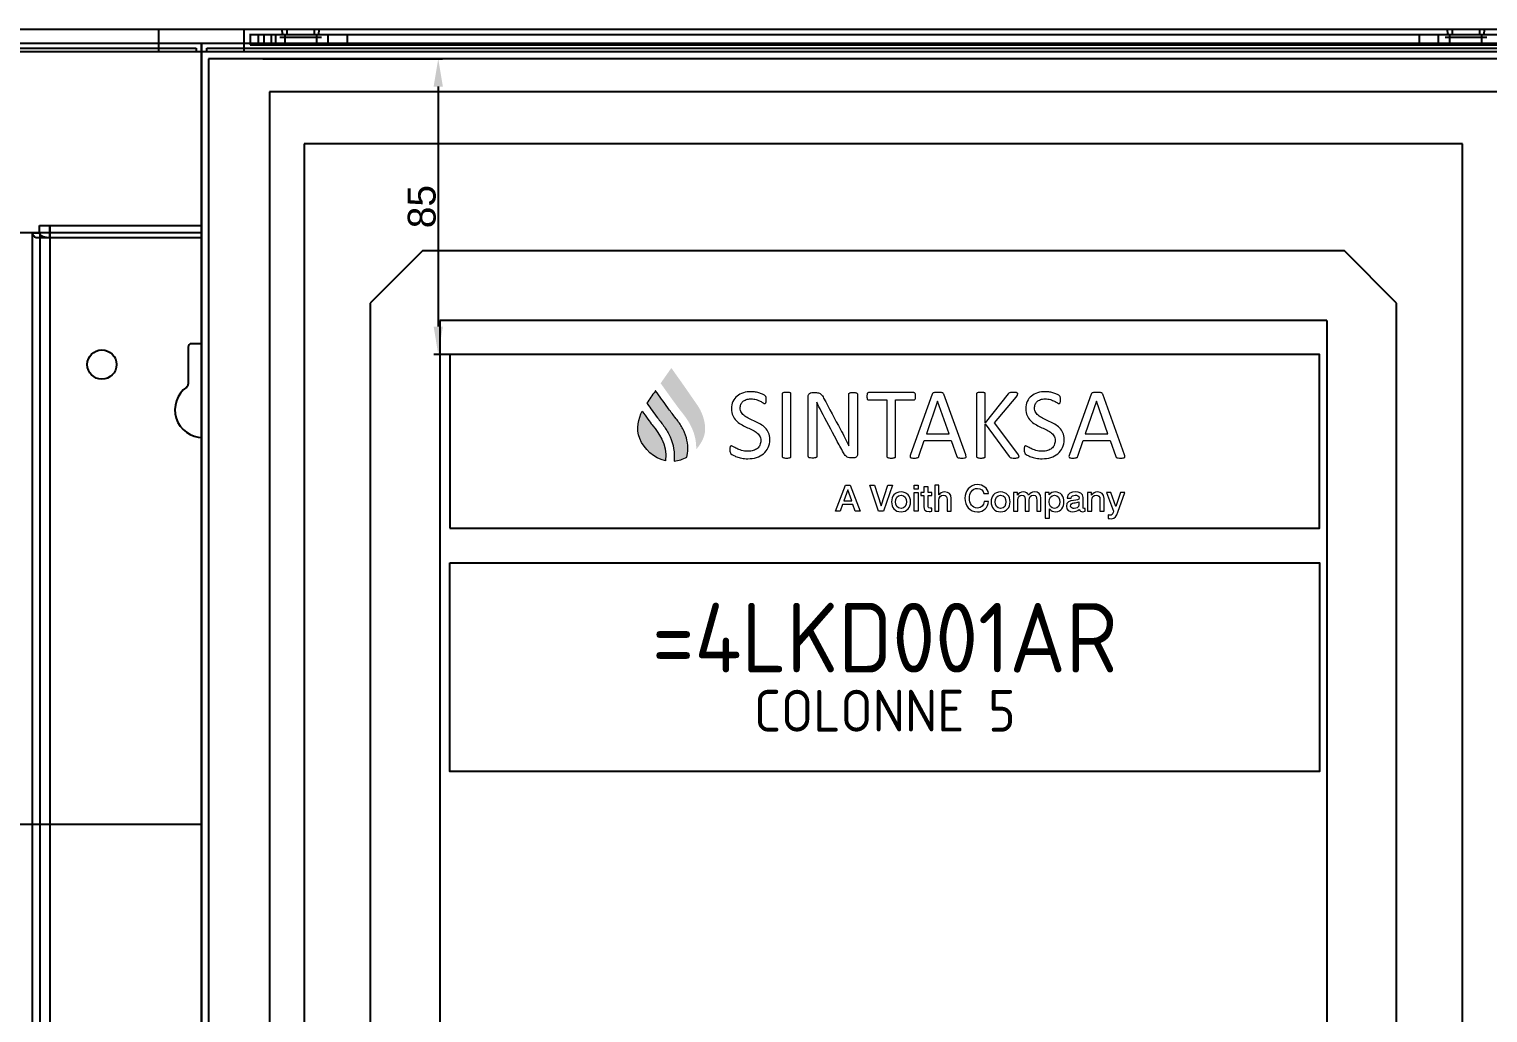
# Model space of a CAD drawing. Header units: millimetres. Extents: x 0 to 69574, y -5 to 41746.
# Drawn here: x 39560.1 to 39979.4, y 20485.2 to 20767.9 of the extents above; entities that cross this region are included whole.
import ezdxf

# ---------------------------------------------------------------- set-up
doc = ezdxf.new("R2010")
doc.units = ezdxf.units.MM
doc.set_wipeout_variables(frame=1)
doc.layers.add('! NO PLOT !', color=7, linetype='Continuous', true_color=0xff75dd, plot=False)
doc.layers.add('000-PI-Oprema', color=30, linetype='Continuous', lineweight=5)
for name, color, linetype in [('000-PI-ORMAR', 2, 'Continuous'), ('002-PI-Kabelska kanalica', 150, 'Continuous'), ('AUT_7', 7, 'Continuous'), ('Layer 1', 7, 'Continuous')]:
    doc.layers.add(name, color=color, linetype=linetype)
doc.styles.add('PI0', font='isocpeur.ttf', dxfattribs={"width": 0.9})
doc.styles.get("Standard").update_dxf_attribs({"font": 'arial.ttf'})
doc.dimstyles.new('ISO-25-lb', dxfattribs={"dimtxt": 8, "dimasz": 8, "dimexe": 1.25, "dimexo": 0.625, "dimtad": 1, "dimtxsty": 'Standard', "dimcen": 5, "dimadec": 0, "dimazin": 0, "dimtfac": 1, "dimtmove": 0, "dimatfit": 3, "dimfxl": 1, "dimarcsym": 0})

# ---------------------------------------------------------------- blocks, each defined once
blk = doc.blocks.new('*D797')
at = {"layer": '! NO PLOT !', "color": 0, "linetype": 'Continuous', "lineweight": -2, "ltscale": 0.25, "transparency": 16777216}
for p, q in [((39627.31, 20759.4), (39678.97, 20759.4)), ((39677.72, 20751.4), (39677.72, 20682.4)), ((39701.06, 20674.4), (39676.47, 20674.4))]:
    blk.add_line(p, q, dxfattribs=at)
at = {"layer": '! NO PLOT !', "color": 0, "ltscale": 0.25, "transparency": 16777216}
for points in [[(39676.39, 20751.4), (39679.05, 20751.4), (39677.72, 20759.4)], [(39676.39, 20682.4), (39679.05, 20682.4), (39677.72, 20674.4)]]:
    blk.add_solid(points, dxfattribs=at)
at = {"layer": 'Defpoints', "color": 0, "ltscale": 0.25, "transparency": 16777216}
for p in [(39626.68, 20759.4), (39677.72, 20674.4), (39701.68, 20674.4)]:
    blk.add_point(p, dxfattribs=at)
at = {"layer": '! NO PLOT !', "color": 0, "lineweight": 25, "ltscale": 0.25, "transparency": 16777216, "insert": (39673.01, 20716.9), "char_height": 8, "attachment_point": 5, "rotation": 90}
blk.add_mtext('85', dxfattribs=at)
blk = doc.blocks.new('*U574')
at = {"layer": '002-PI-Kabelska kanalica'}
for p, q in [((-20, 791), (80, 791)), ((-20, -100), (-20, 791))]:
    blk.add_line(p, q, dxfattribs=at)
blk = doc.blocks.new('8606.000_montažna')
at = {"layer": '! NO PLOT !'}
blk.add_line((51182.39, 38449.42), (51182.39, 36559.42), dxfattribs=at)
at = {"layer": '000-PI-ORMAR'}
blk.add_line((51182.39, 38449.42), (51138.39, 38449.42), dxfattribs=at)
blk = doc.blocks.new('*U899')
at = {"layer": '002-PI-Kabelska kanalica'}
for p, q in [((-20, 70), (20, 70)), ((-20, -100), (-20, 70)), ((20, -100), (20, 70)), ((-20, -100), (20, -100))]:
    blk.add_line(p, q, dxfattribs=at)
blk = doc.blocks.new('spojnica')
at = {"layer": '! NO PLOT !', "transparency": 33554687}
for p, q in [((44768.49, 28808), (44768.49, 28811.5)), ((44768.49, 28811.5), (44768.49, 26919.4)), ((44856.49, 28808), (44856.49, 28811.5)), ((44856.49, 28811.5), (44856.49, 26919.4)), ((44763.49, 28809.4), (44763.49, 26919.4)), ((44764.49, 28808), (44768.49, 28808)), ((44768.49, 28808), (44856.49, 28808)), ((44856.49, 28808), (44860.49, 28808)), ((44861.49, 28809.4), (44861.49, 26919.4)), ((44815.69, 28777.5), (44809.29, 28777.5)), ((44808.29, 28776.5), (44808.29, 28765.85)), ((44816.69, 28765.85), (44816.69, 28776.5))]:
    blk.add_line(p, q, dxfattribs=at)
for points in [[(44763.49, 28809.4), (44763.51, 28809.2), (44763.57, 28809), (44763.66, 28808.8), (44763.8, 28808.61), (44763.96, 28808.42), (44764.16, 28808.24), (44764.4, 28808.07), (44764.49, 28808)], [(44765.49, 28809.4), (44765.51, 28809.28), (44765.54, 28809.16), (44765.6, 28809.04), (44765.68, 28808.92), (44765.78, 28808.81), (44765.9, 28808.7), (44766.04, 28808.6), (44766.2, 28808.5), (44766.37, 28808.41), (44766.57, 28808.33), (44766.77, 28808.26), (44766.99, 28808.19), (44767.23, 28808.13), (44767.47, 28808.09), (44767.72, 28808.05), (44767.97, 28808.02), (44768.23, 28808.01), (44768.49, 28808)], [(44856.49, 28808), (44856.76, 28808.01), (44857.02, 28808.02), (44857.27, 28808.05), (44857.52, 28808.09), (44857.76, 28808.13), (44857.99, 28808.19), (44858.22, 28808.26), (44858.42, 28808.33), (44858.62, 28808.41), (44858.79, 28808.5), (44858.95, 28808.6), (44859.09, 28808.7), (44859.21, 28808.81), (44859.31, 28808.92), (44859.39, 28809.04), (44859.45, 28809.16), (44859.48, 28809.28), (44859.49, 28809.4)], [(44860.49, 28808), (44860.74, 28808.17), (44860.95, 28808.35), (44861.13, 28808.53), (44861.28, 28808.73), (44861.39, 28808.92), (44861.46, 28809.12), (44861.49, 28809.33), (44861.49, 28809.4)]]:
    blk.add_lwpolyline(points, dxfattribs=at)
for centre in [(44783.49, 28771.5), (44841.49, 28771.5)]:
    blk.add_circle(centre, 4.2, dxfattribs=at)
for centre, radius, start, end in [((44809.29, 28776.5), 1, 90, 180), ((44815.69, 28776.5), 1, 0, 90), ((44812.49, 28758.5), 8, 125.2944, 54.7056), ((44807.29, 28765.85), 1, 305.2944, 0), ((44817.69, 28765.85), 1, 180, 234.7056)]:
    blk.add_arc(centre, radius, start, end, dxfattribs=at)
at = {"layer": '000-PI-ORMAR', "transparency": 33554687}
for p, q in [((44765.59, 28811.5), (44859.39, 28811.5)), ((44765.59, 28809.5), (44765.59, 28811.5)), ((44859.39, 28809.5), (44859.39, 28811.5)), ((44763.49, 28809.4), (44765.49, 28809.4)), ((44765.59, 28809.5), (44768.49, 28809.5)), ((44768.49, 28809.5), (44856.49, 28809.5)), ((44856.49, 28809.5), (44859.39, 28809.5)), ((44859.49, 28809.4), (44861.49, 28809.4))]:
    blk.add_line(p, q, dxfattribs=at)
blk = doc.blocks.new('SE_krov_300mm')
at = {"layer": '000-PI-ORMAR'}
for p, q in [((-485, 6.5), (507, 6.5)), ((466.5, 0), (-466.5, 0)), ((490, 0), (466.5, 0))]:
    blk.add_line(p, q, dxfattribs=at)

msp = doc.modelspace()

# ---------------------------------------------------------------- linework, layer by layer
at = {"layer": '000-PI-ORMAR'}
for p, q in [((39029.922, 20767.904), (39597.422, 20767.904)), ((39597.422, 20761.404), (39597.422, 20767.904)), ((39621.922, 20767.904), (39989.422, 20767.904)), ((39623.422, 20766.404), (39987.922, 20766.404)), ((39644.172, 20765.554), (39632.172, 20765.554)), ((39644.172, 20765.554), (39632.172, 20765.554)), ((39633.071, 20766.404), (39632.765, 20767.904)), ((39633.071, 20766.404), (39632.765, 20767.904)), ((39634.172, 20767.904), (39634.172, 20766.404)), ((39642.172, 20766.404), (39642.172, 20767.904)), ((39643.272, 20766.404), (39643.579, 20767.904)), ((39643.272, 20766.404), (39643.579, 20767.904)), ((39979.172, 20765.554), (39967.172, 20765.554)), ((39979.172, 20765.554), (39967.172, 20765.554)), ((39968.071, 20766.404), (39967.765, 20767.904)), ((39968.071, 20766.404), (39967.765, 20767.904)), ((39969.172, 20767.904), (39969.172, 20766.404)), ((39977.172, 20766.404), (39977.172, 20767.904)), ((39978.272, 20766.404), (39978.579, 20767.904)), ((39978.272, 20766.404), (39978.579, 20767.904)), ((39029.922, 20763.904), (39597.422, 20763.904)), ((39029.922, 20762.404), (39597.422, 20762.404)), ((39597.422, 20763.904), (39609.672, 20763.904)), ((39609.672, 20763.904), (39621.922, 20763.904)), ((39621.922, 20763.904), (39989.422, 20763.904))]:
    msp.add_line(p, q, dxfattribs=at)

# ---------------------------------------------------------------- block references
msp.add_blockref('*U899', (39636.172, 20639.404))
at = {"rotation": 270}
msp.add_blockref('*U574', (39164.172, 20519.404), dxfattribs=at)
at = {"layer": '000-PI-Oprema'}
for name, p in [('8606.000_montažna', (-11619.223, -17740.014)), ('spojnica', (-5202.464, -8100))]:
    msp.add_blockref(name, p, dxfattribs=at)

# ---------------------------------------------------------------- next in the draw order: wipeouts: each hides what was drawn before it
msp.add_wipeout([(39609.684, 20761.404), (40000.172, 20761.404), (39999.684, 18778.904), (39609.672, 18776.904)]).dxf.layer = '000-PI-ORMAR'

# ---------------------------------------------------------------- next in the draw order: hatches: boundary and pattern name
at = {"true_color": 0x0063af}
h = msp.add_hatch(color=144, dxfattribs=at)
h.dxf.hatch_style = 1
h.paths.add_polyline_path([(39747.527, 20666.565), (39744.718, 20670.515, 0.0001639), (39741.661, 20666.133, 0.3444458), (39741.65, 20666.108, 0.0001087), (39742.459, 20664.982, 0.0062703), (39746.843, 20658.92, 0.0087089), (39747.566, 20657.989, -0.0195732), (39748.984, 20656.118, -0.0588841), (39750.911, 20652.556, -0.1007765), (39751.867, 20647.117, 0.0805623), (39753.934, 20650.399, 0.0737065), (39754.393, 20652.301, 0.055392), (39754.357, 20654.23, 0.070345), (39753.38, 20657.699, 0.03122), (39752.607, 20659.214), (39752.374, 20659.58, 0.0016872)])
h = msp.add_hatch(color=144, dxfattribs=at)
h.dxf.hatch_style = 1
h.paths.add_polyline_path([(39745.52, 20643.753, 0.1104096), (39749.171, 20644.903), (39749.342, 20645.947, 0.1335801), (39748.545, 20651.924, 0.0533925), (39747.024, 20654.672, 0.0177841), (39746.127, 20655.881), (39745.723, 20656.389, -0.0112383), (39743.688, 20659.099, 0.0006132), (39740.172, 20663.989, 0.0677796), (39740.032, 20663.796, 0.0011834), (39737.676, 20660.403, 0.0478512), (39737.777, 20660.258, 0.0008429), (39739.213, 20658.261, 0.0066904), (39740.755, 20656.172, -0.0062584), (39742.724, 20653.589, -0.0459109), (39744.337, 20650.745, -0.1290323)])
h = msp.add_hatch(color=144, dxfattribs=at)
h.dxf.hatch_style = 1
edge = h.paths.add_edge_path()
edge.add_spline(control_points=[(39735.622, 20650.236), (39736.961, 20647.207), (39739.655, 20644.524), (39743.084, 20643.871)], knot_values=[3, 3, 3, 3, 4, 4, 4, 4], degree=3, periodic=0)
edge.add_spline(control_points=[(39743.084, 20643.871), (39743.549, 20648.748), (39740.914, 20652.061), (39739.43, 20653.912)], knot_values=[4, 4, 4, 4, 5, 5, 5, 5], degree=3, periodic=0)
edge.add_spline(control_points=[(39739.43, 20653.912), (39739.43, 20653.912), (39739.238, 20654.153), (39739.238, 20654.153)], knot_values=[0.00001, 0.00001, 0.00001, 0.00001, 1, 1, 1, 1], degree=3, periodic=0)
edge.add_spline(control_points=[(39739.238, 20654.153), (39738.555, 20655.012), (39737.518, 20656.442), (39736.306, 20658.132)], knot_values=[1, 1, 1, 1, 2, 2, 2, 2], degree=3, periodic=0)
edge.add_spline(control_points=[(39736.306, 20658.132), (39735.346, 20656.11), (39734.431, 20652.924), (39735.622, 20650.236)], knot_values=[2, 2, 2, 2, 3, 3, 3, 3], degree=3, periodic=0)

# ---------------------------------------------------------------- next in the draw order: linework, layer by layer
at = {"layer": '! NO PLOT !'}
for p, q in [((39609.684, 20761.404), (39609.684, 18776.904)), ((39609.684, 18776.904), (39609.684, 20761.404)), ((39982.184, 20749.904), (39629.184, 20749.904)), ((39629.184, 20749.904), (39629.184, 18788.404)), ((39609.672, 18789.904), (39609.672, 20740.766)), ((39972.184, 20734.904), (39639.184, 20734.904)), ((39639.184, 20734.904), (39639.184, 18803.404)), ((39972.184, 18803.404), (39972.184, 20734.904)), ((39673.184, 20704.154), (39658.184, 20689.154)), ((39938.184, 20704.154), (39673.184, 20704.154)), ((39953.184, 20689.154), (39938.184, 20704.154)), ((39658.184, 20689.154), (39658.184, 18849.154)), ((39953.184, 18849.154), (39953.184, 20689.154)), ((39678.184, 20684.154), (39678.184, 18854.154)), ((39933.184, 20684.154), (39678.184, 20684.154)), ((39933.184, 20684.154), (39933.184, 18854.154))]:
    msp.add_line(p, q, dxfattribs=at)
msp.add_lwpolyline([(39681.065, 20624.484), (39931.065, 20624.484), (39931.065, 20674.404), (39681.065, 20674.404)], close=True)
at = {"layer": '000-PI-ORMAR'}
for p, q in [((39621.922, 20761.404), (39621.922, 20767.904)), ((39623.672, 20766.404), (39623.672, 20763.404)), ((39626.039, 20763.404), (39626.039, 20766.404)), ((39627.672, 20763.404), (39627.672, 20766.404)), ((39629.672, 20766.404), (39629.672, 20763.404)), ((39631.059, 20763.404), (39631.059, 20766.404)), ((39633.672, 20763.404), (39633.672, 20766.404)), ((39642.826, 20763.404), (39642.826, 20766.404)), ((39646.112, 20763.404), (39646.112, 20766.404)), ((39651.588, 20763.404), (39651.588, 20766.404)), ((39959.755, 20763.404), (39959.755, 20766.404)), ((39965.231, 20763.404), (39965.231, 20766.404)), ((39968.517, 20763.404), (39968.517, 20766.404)), ((39977.672, 20763.404), (39977.672, 20766.404)), ((39609.684, 20761.404), (39017.684, 20761.404)), ((39597.422, 20762.404), (39608.172, 20762.404)), ((39608.172, 20762.404), (39608.172, 20761.404)), ((39609.672, 20740.766), (39609.672, 20763.904)), ((39609.672, 20763.904), (39609.672, 20761.404)), ((40001.684, 20761.404), (39609.684, 20761.404)), ((40001.684, 20761.404), (39609.684, 20761.404)), ((39609.684, 20761.404), (39609.684, 18776.904)), ((39611.172, 20761.404), (39611.172, 20762.404)), ((39611.172, 20762.404), (39621.922, 20762.404)), ((39621.922, 20762.404), (39989.422, 20762.404)), ((39623.672, 20763.404), (39987.672, 20763.404)), ((39611.684, 20759.404), (39611.684, 18778.904)), ((39999.684, 20759.404), (39611.684, 20759.404))]:
    msp.add_line(p, q, dxfattribs=at)
at = {"layer": 'AUT_7'}
msp.add_lwpolyline([(39681.065, 20614.484), (39931.065, 20614.484), (39931.065, 20554.484), (39681.065, 20554.484)], close=True, dxfattribs=at)
at = {"layer": 'Layer 1', "color": 144, "lineweight": 0, "true_color": 0x0063af}
msp.add_lwpolyline([(39745.723, 20656.389, -0.0112383), (39743.688, 20659.099, 0.0006132), (39740.172, 20663.989, 0.0677796), (39740.032, 20663.796, 0.0011834), (39737.676, 20660.403, 0.0478512), (39737.777, 20660.258, 0.0008429), (39739.213, 20658.261, 0.0066904), (39740.755, 20656.172, -0.0062584), (39742.724, 20653.589, -0.0459109), (39744.337, 20650.745, -0.1290323), (39745.52, 20643.753, 0.1104096), (39749.171, 20644.903), (39749.342, 20645.947, 0.1335801), (39748.545, 20651.924, 0.0533925), (39747.024, 20654.672, 0.0177841), (39746.127, 20655.881), (39745.723, 20656.389)], format="xyb", dxfattribs=at)
at = {"layer": 'Layer 1', "color": 8, "lineweight": 0, "true_color": 0x777777}
msp.add_lwpolyline([(39798.219, 20645.733, -0.1035306), (39798.127, 20645.247, -0.223171), (39797.469, 20644.708, -0.0624211), (39797.164, 20644.665, -0.0012931), (39796.244, 20644.665, -0.061201), (39795.59, 20644.75, -0.1130218), (39794.952, 20645.134, -0.0487154), (39794.542, 20645.61, -0.0254764), (39794.225, 20646.106, -0.0066886), (39792.184, 20649.898, -0.0023466), (39787.79, 20658.101, -0.0102917), (39786.517, 20660.661), (39786.517, 20660.072, -0.0052088), (39786.561, 20656.714, -0.0000251), (39786.561, 20645.078, -0.1260238), (39786.521, 20644.926, -0.1434189), (39786.401, 20644.793, -0.091373), (39786.177, 20644.708, -0.0469163), (39785.623, 20644.628, -0.0173475), (39785.094, 20644.624, -0.0657354), (39784.369, 20644.729, -0.1385706), (39784.154, 20644.86, -0.1341797), (39784.074, 20645.047, -0.0004176), (39784.072, 20662.354, -0.0895574), (39784.151, 20662.84, -0.1357099), (39784.388, 20663.168, -0.1623113), (39785.082, 20663.423, -0.0012781), (39786.447, 20663.422, -0.0456713), (39787.011, 20663.365, -0.1705051), (39787.89, 20662.837, -0.0361942), (39788.146, 20662.494, -0.0237687), (39788.504, 20661.883, 0.0004254), (39793.353, 20652.809, -0.0075938), (39795.768, 20648.092, -0.0040344), (39795.733, 20652.493, -0.0000156), (39795.732, 20663.01, -0.253568), (39795.891, 20663.287, -0.067602), (39796.115, 20663.386, -0.0470169), (39796.45, 20663.448, -0.0367928), (39797.426, 20663.456, -0.0403102), (39797.791, 20663.402, -0.0734576), (39798.028, 20663.309, -0.2458048), (39798.217, 20663.041, -0.0004177)], format="xyb", close=True, dxfattribs=at)
for points in [[(39821.277, 20660.938), (39821.262, 20660.938), (39818.036, 20651.606), (39824.549, 20651.606), (39821.277, 20660.938)], [(39866.945, 20660.938), (39866.93, 20660.938), (39863.707, 20651.606), (39870.216, 20651.606), (39866.945, 20660.938)], [(39794.745, 20636.795), (39796.136, 20636.795), (39799.009, 20629.334), (39797.607, 20629.334), (39796.909, 20631.308), (39793.929, 20631.308), (39793.231, 20629.334), (39791.882, 20629.334), (39794.745, 20636.795)], [(39794.285, 20632.301), (39796.563, 20632.301), (39795.445, 20635.509), (39795.415, 20635.509), (39794.285, 20632.301)], [(39801.775, 20636.795), (39803.134, 20636.795), (39805.006, 20630.891), (39805.026, 20630.891), (39806.938, 20636.795), (39808.264, 20636.795), (39805.714, 20629.334), (39804.264, 20629.334), (39801.775, 20636.795)], [(39814.489, 20636.795), (39815.68, 20636.795), (39815.68, 20635.666), (39814.489, 20635.666), (39814.489, 20636.795)], [(39814.489, 20634.734), (39815.68, 20634.734), (39815.68, 20629.333), (39814.489, 20629.333), (39814.489, 20634.734)]]:
    msp.add_lwpolyline(points, dxfattribs=at)
for points, knots in [([(39773.05, 20649.959), (39773.05, 20649.08), (39772.887, 20648.299), (39772.565, 20647.614), (39772.243, 20646.93), (39771.793, 20646.347), (39771.219, 20645.871), (39770.647, 20645.394), (39769.972, 20645.034), (39769.194, 20644.794), (39768.417, 20644.553), (39767.582, 20644.433), (39766.685, 20644.433), (39766.058, 20644.433), (39765.476, 20644.482), (39764.941, 20644.591), (39764.407, 20644.699), (39763.93, 20644.827), (39763.508, 20644.981), (39763.092, 20645.136), (39762.738, 20645.297), (39762.454, 20645.459), (39762.167, 20645.622), (39761.969, 20645.763), (39761.86, 20645.878), (39761.75, 20645.994), (39761.666, 20646.141), (39761.616, 20646.321), (39761.563, 20646.497), (39761.537, 20646.736), (39761.537, 20647.035), (39761.537, 20647.247), (39761.545, 20647.424), (39761.565, 20647.565), (39761.583, 20647.705), (39761.614, 20647.815), (39761.649, 20647.903), (39761.69, 20647.991), (39761.738, 20648.051), (39761.796, 20648.085), (39761.852, 20648.118), (39761.923, 20648.137), (39762, 20648.137), (39762.134, 20648.137), (39762.324, 20648.053), (39762.568, 20647.891), (39762.815, 20647.727), (39763.132, 20647.546), (39763.516, 20647.356), (39763.905, 20647.16), (39764.369, 20646.98), (39764.912, 20646.809), (39765.459, 20646.644), (39766.085, 20646.556), (39766.802, 20646.556), (39767.341, 20646.556), (39767.833, 20646.632), (39768.283, 20646.775), (39768.732, 20646.919), (39769.116, 20647.124), (39769.441, 20647.389), (39769.763, 20647.653), (39770.012, 20647.98), (39770.185, 20648.364), (39770.36, 20648.752), (39770.447, 20649.188), (39770.447, 20649.685), (39770.447, 20650.214), (39770.325, 20650.668), (39770.084, 20651.044), (39769.842, 20651.417), (39769.525, 20651.751), (39769.128, 20652.034), (39768.732, 20652.317), (39768.283, 20652.579), (39767.777, 20652.814), (39767.269, 20653.05), (39766.751, 20653.293), (39766.223, 20653.536), (39765.69, 20653.783), (39765.177, 20654.059), (39764.676, 20654.357), (39764.171, 20654.654), (39763.724, 20655.006), (39763.33, 20655.413), (39762.931, 20655.817), (39762.614, 20656.292), (39762.368, 20656.836), (39762.119, 20657.383), (39762, 20658.036), (39762, 20658.798), (39762, 20659.576), (39762.139, 20660.274), (39762.426, 20660.887), (39762.708, 20661.497), (39763.107, 20662.015), (39763.609, 20662.427), (39764.117, 20662.842), (39764.72, 20663.156), (39765.42, 20663.375), (39766.119, 20663.592), (39766.873, 20663.7), (39767.684, 20663.7), (39768.1, 20663.7), (39768.514, 20663.663), (39768.933, 20663.592), (39769.354, 20663.519), (39769.748, 20663.423), (39770.119, 20663.302), (39770.492, 20663.182), (39770.823, 20663.048), (39771.112, 20662.896), (39771.402, 20662.744), (39771.592, 20662.626), (39771.683, 20662.536), (39771.772, 20662.445), (39771.834, 20662.37), (39771.864, 20662.318), (39771.891, 20662.265), (39771.917, 20662.198), (39771.938, 20662.117), (39771.955, 20662.034), (39771.968, 20661.933), (39771.98, 20661.82), (39771.988, 20661.704), (39771.993, 20661.553), (39771.993, 20661.372), (39771.993, 20661.198), (39771.988, 20661.045), (39771.973, 20660.911), (39771.958, 20660.771), (39771.938, 20660.661), (39771.907, 20660.569), (39771.879, 20660.477), (39771.836, 20660.412), (39771.785, 20660.367), (39771.732, 20660.322), (39771.671, 20660.301), (39771.602, 20660.301), (39771.498, 20660.301), (39771.331, 20660.367), (39771.104, 20660.501), (39770.879, 20660.637), (39770.599, 20660.79), (39770.274, 20660.962), (39769.944, 20661.125), (39769.558, 20661.284), (39769.106, 20661.421), (39768.658, 20661.56), (39768.158, 20661.631), (39767.597, 20661.631), (39767.076, 20661.631), (39766.622, 20661.56), (39766.236, 20661.421), (39765.852, 20661.284), (39765.532, 20661.093), (39765.281, 20660.865), (39765.032, 20660.633), (39764.841, 20660.36), (39764.717, 20660.04), (39764.592, 20659.725), (39764.529, 20659.386), (39764.529, 20659.028), (39764.529, 20658.506), (39764.651, 20658.06), (39764.892, 20657.682), (39765.131, 20657.307), (39765.454, 20656.975), (39765.855, 20656.684), (39766.254, 20656.395), (39766.708, 20656.129), (39767.221, 20655.888), (39767.732, 20655.649), (39768.252, 20655.403), (39768.783, 20655.158), (39769.311, 20654.911), (39769.835, 20654.641), (39770.345, 20654.348), (39770.855, 20654.055), (39771.312, 20653.704), (39771.714, 20653.308), (39772.11, 20652.907), (39772.435, 20652.433), (39772.679, 20651.889), (39772.928, 20651.345), (39773.05, 20650.698), (39773.05, 20649.959)], [0, 0, 0, 0, 1, 1, 1, 2, 2, 2, 3, 3, 3, 4, 4, 4, 5, 5, 5, 6, 6, 6, 7, 7, 7, 8, 8, 8, 9, 9, 9, 10, 10, 10, 11, 11, 11, 12, 12, 12, 13, 13, 13, 14, 14, 14, 15, 15, 15, 16, 16, 16, 17, 17, 17, 18, 18, 18, 19, 19, 19, 20, 20, 20, 21, 21, 21, 22, 22, 22, 23, 23, 23, 24, 24, 24, 25, 25, 25, 26, 26, 26, 27, 27, 27, 28, 28, 28, 29, 29, 29, 30, 30, 30, 31, 31, 31, 32, 32, 32, 33, 33, 33, 34, 34, 34, 35, 35, 35, 36, 36, 36, 37, 37, 37, 38, 38, 38, 39, 39, 39, 40, 40, 40, 41, 41, 41, 42, 42, 42, 43, 43, 43, 44, 44, 44, 45, 45, 45, 46, 46, 46, 47, 47, 47, 48, 48, 48, 49, 49, 49, 50, 50, 50, 51, 51, 51, 52, 52, 52, 53, 53, 53, 54, 54, 54, 55, 55, 55, 56, 56, 56, 57, 57, 57, 58, 58, 58, 59, 59, 59, 60, 60, 60, 61, 61, 61, 62, 62, 62, 62]), ([(39779.097, 20645.081), (39779.097, 20645.007), (39779.08, 20644.938), (39779.039, 20644.878), (39779.001, 20644.823), (39778.935, 20644.777), (39778.836, 20644.741), (39778.736, 20644.709), (39778.612, 20644.68), (39778.452, 20644.656), (39778.294, 20644.63), (39778.094, 20644.621), (39777.853, 20644.621), (39777.622, 20644.621), (39777.423, 20644.63), (39777.261, 20644.656), (39777.093, 20644.68), (39776.966, 20644.709), (39776.87, 20644.741), (39776.771, 20644.777), (39776.705, 20644.823), (39776.666, 20644.878), (39776.628, 20644.938), (39776.61, 20645.007), (39776.61, 20645.081), (39776.61, 20645.081), (39776.61, 20663.048), (39776.61, 20663.048), (39776.61, 20663.127), (39776.628, 20663.195), (39776.672, 20663.251), (39776.717, 20663.307), (39776.788, 20663.355), (39776.893, 20663.387), (39776.991, 20663.423), (39777.121, 20663.45), (39777.281, 20663.474), (39777.441, 20663.5), (39777.632, 20663.511), (39777.853, 20663.511), (39778.094, 20663.511), (39778.294, 20663.5), (39778.452, 20663.474), (39778.612, 20663.45), (39778.736, 20663.423), (39778.836, 20663.387), (39778.935, 20663.355), (39779.001, 20663.307), (39779.039, 20663.251), (39779.08, 20663.195), (39779.097, 20663.127), (39779.097, 20663.048), (39779.097, 20663.048), (39779.097, 20645.081), (39779.097, 20645.081)], [0, 0, 0, 0, 1, 1, 1, 2, 2, 2, 3, 3, 3, 4, 4, 4, 5, 5, 5, 6, 6, 6, 7, 7, 7, 8, 8, 8, 9, 9, 9, 10, 10, 10, 11, 11, 11, 12, 12, 12, 13, 13, 13, 14, 14, 14, 15, 15, 15, 16, 16, 16, 17, 17, 17, 18, 18, 18, 18]), ([(39814.928, 20662.354), (39814.928, 20662.17), (39814.918, 20662.015), (39814.898, 20661.876), (39814.877, 20661.745), (39814.849, 20661.637), (39814.803, 20661.55), (39814.761, 20661.468), (39814.707, 20661.41), (39814.646, 20661.372), (39814.585, 20661.334), (39814.512, 20661.314), (39814.433, 20661.314), (39814.433, 20661.314), (39809.173, 20661.314), (39809.173, 20661.314), (39809.173, 20661.314), (39809.173, 20645.081), (39809.173, 20645.081), (39809.173, 20645.007), (39809.15, 20644.938), (39809.114, 20644.878), (39809.072, 20644.823), (39809.005, 20644.777), (39808.909, 20644.741), (39808.812, 20644.709), (39808.683, 20644.68), (39808.525, 20644.656), (39808.365, 20644.63), (39808.165, 20644.621), (39807.926, 20644.621), (39807.692, 20644.621), (39807.496, 20644.63), (39807.331, 20644.656), (39807.169, 20644.68), (39807.039, 20644.709), (39806.943, 20644.741), (39806.846, 20644.777), (39806.778, 20644.823), (39806.74, 20644.878), (39806.702, 20644.938), (39806.682, 20645.007), (39806.682, 20645.081), (39806.682, 20645.081), (39806.682, 20661.314), (39806.682, 20661.314), (39806.682, 20661.314), (39801.417, 20661.314), (39801.417, 20661.314), (39801.338, 20661.314), (39801.272, 20661.334), (39801.208, 20661.372), (39801.145, 20661.41), (39801.094, 20661.468), (39801.056, 20661.55), (39801.015, 20661.637), (39800.985, 20661.745), (39800.965, 20661.876), (39800.937, 20662.015), (39800.924, 20662.17), (39800.924, 20662.354), (39800.924, 20662.537), (39800.937, 20662.696), (39800.965, 20662.842), (39800.985, 20662.978), (39801.015, 20663.093), (39801.056, 20663.182), (39801.094, 20663.265), (39801.145, 20663.33), (39801.208, 20663.364), (39801.272, 20663.405), (39801.338, 20663.424), (39801.417, 20663.424), (39801.417, 20663.424), (39814.433, 20663.424), (39814.433, 20663.424), (39814.512, 20663.424), (39814.585, 20663.405), (39814.646, 20663.364), (39814.707, 20663.33), (39814.761, 20663.265), (39814.803, 20663.182), (39814.849, 20663.093), (39814.877, 20662.978), (39814.898, 20662.842), (39814.918, 20662.696), (39814.928, 20662.537), (39814.928, 20662.354)], [0, 0, 0, 0, 1, 1, 1, 2, 2, 2, 3, 3, 3, 4, 4, 4, 5, 5, 5, 6, 6, 6, 7, 7, 7, 8, 8, 8, 9, 9, 9, 10, 10, 10, 11, 11, 11, 12, 12, 12, 13, 13, 13, 14, 14, 14, 15, 15, 15, 16, 16, 16, 17, 17, 17, 18, 18, 18, 19, 19, 19, 20, 20, 20, 21, 21, 21, 22, 22, 22, 23, 23, 23, 24, 24, 24, 25, 25, 25, 26, 26, 26, 27, 27, 27, 28, 28, 28, 29, 29, 29, 29]), ([(39829.333, 20645.588), (39829.412, 20645.377), (39829.451, 20645.206), (39829.458, 20645.073), (39829.463, 20644.945), (39829.425, 20644.844), (39829.349, 20644.778), (39829.273, 20644.711), (39829.146, 20644.669), (39828.965, 20644.651), (39828.785, 20644.63), (39828.549, 20644.621), (39828.249, 20644.621), (39827.952, 20644.621), (39827.713, 20644.627), (39827.533, 20644.64), (39827.355, 20644.656), (39827.22, 20644.68), (39827.127, 20644.714), (39827.038, 20644.748), (39826.969, 20644.794), (39826.928, 20644.85), (39826.882, 20644.911), (39826.842, 20644.981), (39826.804, 20645.069), (39826.804, 20645.069), (39825.196, 20649.625), (39825.196, 20649.625), (39825.196, 20649.625), (39817.414, 20649.625), (39817.414, 20649.625), (39817.414, 20649.625), (39815.88, 20645.128), (39815.88, 20645.128), (39815.852, 20645.04), (39815.815, 20644.966), (39815.766, 20644.903), (39815.72, 20644.838), (39815.646, 20644.783), (39815.556, 20644.741), (39815.464, 20644.699), (39815.332, 20644.669), (39815.167, 20644.651), (39814.997, 20644.63), (39814.778, 20644.621), (39814.506, 20644.621), (39814.23, 20644.621), (39813.998, 20644.63), (39813.821, 20644.656), (39813.643, 20644.68), (39813.516, 20644.726), (39813.445, 20644.794), (39813.371, 20644.86), (39813.335, 20644.961), (39813.343, 20645.09), (39813.348, 20645.217), (39813.391, 20645.392), (39813.465, 20645.604), (39813.465, 20645.604), (39819.743, 20662.992), (39819.743, 20662.992), (39819.781, 20663.096), (39819.832, 20663.186), (39819.896, 20663.252), (39819.959, 20663.319), (39820.051, 20663.373), (39820.17, 20663.41), (39820.292, 20663.45), (39820.447, 20663.474), (39820.632, 20663.488), (39820.823, 20663.502), (39821.061, 20663.512), (39821.349, 20663.512), (39821.658, 20663.512), (39821.912, 20663.502), (39822.116, 20663.488), (39822.319, 20663.474), (39822.482, 20663.45), (39822.608, 20663.41), (39822.735, 20663.373), (39822.829, 20663.315), (39822.898, 20663.242), (39822.966, 20663.169), (39823.02, 20663.082), (39823.055, 20662.976), (39823.055, 20662.976), (39829.333, 20645.588), (39829.333, 20645.588)], [0, 0, 0, 0, 1, 1, 1, 2, 2, 2, 3, 3, 3, 4, 4, 4, 5, 5, 5, 6, 6, 6, 7, 7, 7, 8, 8, 8, 9, 9, 9, 10, 10, 10, 11, 11, 11, 12, 12, 12, 13, 13, 13, 14, 14, 14, 15, 15, 15, 16, 16, 16, 17, 17, 17, 18, 18, 18, 19, 19, 19, 20, 20, 20, 21, 21, 21, 22, 22, 22, 23, 23, 23, 24, 24, 24, 25, 25, 25, 26, 26, 26, 27, 27, 27, 28, 28, 28, 29, 29, 29, 29]), ([(39844.668, 20645.11), (39844.668, 20645.034), (39844.651, 20644.966), (39844.621, 20644.903), (39844.584, 20644.836), (39844.519, 20644.787), (39844.422, 20644.749), (39844.326, 20644.711), (39844.196, 20644.68), (39844.034, 20644.656), (39843.868, 20644.63), (39843.655, 20644.621), (39843.393, 20644.621), (39843.059, 20644.621), (39842.784, 20644.634), (39842.571, 20644.662), (39842.357, 20644.691), (39842.2, 20644.744), (39842.093, 20644.823), (39841.989, 20644.9), (39841.9, 20644.985), (39841.832, 20645.081), (39841.832, 20645.081), (39834.947, 20654.442), (39834.947, 20654.442), (39834.947, 20654.442), (39834.947, 20645.081), (39834.947, 20645.081), (39834.947, 20645.013), (39834.927, 20644.951), (39834.891, 20644.888), (39834.85, 20644.823), (39834.782, 20644.777), (39834.687, 20644.741), (39834.59, 20644.709), (39834.464, 20644.68), (39834.304, 20644.656), (39834.144, 20644.63), (39833.943, 20644.621), (39833.702, 20644.621), (39833.473, 20644.621), (39833.275, 20644.63), (39833.11, 20644.656), (39832.945, 20644.68), (39832.816, 20644.709), (39832.717, 20644.741), (39832.623, 20644.777), (39832.556, 20644.823), (39832.516, 20644.888), (39832.478, 20644.951), (39832.46, 20645.013), (39832.46, 20645.081), (39832.46, 20645.081), (39832.46, 20663.048), (39832.46, 20663.048), (39832.46, 20663.126), (39832.478, 20663.195), (39832.516, 20663.251), (39832.556, 20663.31), (39832.623, 20663.355), (39832.717, 20663.387), (39832.816, 20663.423), (39832.945, 20663.451), (39833.11, 20663.475), (39833.275, 20663.497), (39833.473, 20663.512), (39833.702, 20663.512), (39833.943, 20663.512), (39834.144, 20663.497), (39834.304, 20663.475), (39834.464, 20663.451), (39834.59, 20663.423), (39834.687, 20663.387), (39834.782, 20663.355), (39834.85, 20663.31), (39834.891, 20663.251), (39834.927, 20663.195), (39834.947, 20663.126), (39834.947, 20663.048), (39834.947, 20663.048), (39834.947, 20654.731), (39834.947, 20654.731), (39834.947, 20654.731), (39841.573, 20663.048), (39841.573, 20663.048), (39841.631, 20663.136), (39841.697, 20663.207), (39841.775, 20663.265), (39841.852, 20663.325), (39841.949, 20663.368), (39842.058, 20663.403), (39842.167, 20663.439), (39842.302, 20663.465), (39842.461, 20663.482), (39842.621, 20663.502), (39842.827, 20663.512), (39843.079, 20663.512), (39843.328, 20663.512), (39843.531, 20663.497), (39843.686, 20663.475), (39843.838, 20663.451), (39843.963, 20663.42), (39844.054, 20663.382), (39844.145, 20663.344), (39844.207, 20663.296), (39844.242, 20663.236), (39844.275, 20663.182), (39844.29, 20663.114), (39844.29, 20663.048), (39844.29, 20662.922), (39844.26, 20662.8), (39844.199, 20662.672), (39844.136, 20662.545), (39844.016, 20662.371), (39843.843, 20662.151), (39843.843, 20662.151), (39837.636, 20654.731), (39837.636, 20654.731), (39837.636, 20654.731), (39844.318, 20645.852), (39844.318, 20645.852), (39844.486, 20645.599), (39844.584, 20645.428), (39844.621, 20645.339), (39844.651, 20645.243), (39844.668, 20645.168), (39844.668, 20645.11)], [0, 0, 0, 0, 1, 1, 1, 2, 2, 2, 3, 3, 3, 4, 4, 4, 5, 5, 5, 6, 6, 6, 7, 7, 7, 8, 8, 8, 9, 9, 9, 10, 10, 10, 11, 11, 11, 12, 12, 12, 13, 13, 13, 14, 14, 14, 15, 15, 15, 16, 16, 16, 17, 17, 17, 18, 18, 18, 19, 19, 19, 20, 20, 20, 21, 21, 21, 22, 22, 22, 23, 23, 23, 24, 24, 24, 25, 25, 25, 26, 26, 26, 27, 27, 27, 28, 28, 28, 29, 29, 29, 30, 30, 30, 31, 31, 31, 32, 32, 32, 33, 33, 33, 34, 34, 34, 35, 35, 35, 36, 36, 36, 37, 37, 37, 38, 38, 38, 39, 39, 39, 40, 40, 40, 41, 41, 41, 42, 42, 42, 42]), ([(39857.644, 20649.959), (39857.644, 20649.08), (39857.482, 20648.299), (39857.159, 20647.614), (39856.837, 20646.93), (39856.385, 20646.347), (39855.81, 20645.871), (39855.239, 20645.394), (39854.564, 20645.034), (39853.789, 20644.794), (39853.012, 20644.553), (39852.176, 20644.433), (39851.28, 20644.433), (39850.652, 20644.433), (39850.071, 20644.482), (39849.534, 20644.591), (39849.002, 20644.699), (39848.522, 20644.827), (39848.105, 20644.981), (39847.686, 20645.136), (39847.335, 20645.297), (39847.048, 20645.459), (39846.764, 20645.622), (39846.566, 20645.763), (39846.454, 20645.878), (39846.345, 20645.994), (39846.259, 20646.141), (39846.208, 20646.321), (39846.155, 20646.497), (39846.13, 20646.736), (39846.13, 20647.035), (39846.13, 20647.247), (39846.139, 20647.424), (39846.157, 20647.565), (39846.177, 20647.705), (39846.205, 20647.815), (39846.246, 20647.903), (39846.287, 20647.991), (39846.33, 20648.051), (39846.391, 20648.085), (39846.449, 20648.118), (39846.518, 20648.137), (39846.594, 20648.137), (39846.726, 20648.137), (39846.917, 20648.053), (39847.165, 20647.891), (39847.409, 20647.727), (39847.724, 20647.546), (39848.113, 20647.356), (39848.499, 20647.16), (39848.961, 20646.98), (39849.507, 20646.809), (39850.053, 20646.644), (39850.68, 20646.556), (39851.395, 20646.556), (39851.935, 20646.556), (39852.43, 20646.632), (39852.877, 20646.775), (39853.324, 20646.919), (39853.71, 20647.124), (39854.033, 20647.389), (39854.358, 20647.653), (39854.604, 20647.98), (39854.78, 20648.364), (39854.952, 20648.752), (39855.041, 20649.188), (39855.041, 20649.685), (39855.041, 20650.214), (39854.919, 20650.668), (39854.678, 20651.044), (39854.434, 20651.417), (39854.119, 20651.751), (39853.723, 20652.034), (39853.327, 20652.317), (39852.877, 20652.579), (39852.372, 20652.814), (39851.867, 20653.05), (39851.346, 20653.293), (39850.817, 20653.536), (39850.287, 20653.783), (39849.769, 20654.059), (39849.271, 20654.357), (39848.768, 20654.654), (39848.318, 20655.006), (39847.922, 20655.413), (39847.528, 20655.817), (39847.209, 20656.292), (39846.96, 20656.836), (39846.715, 20657.383), (39846.594, 20658.036), (39846.594, 20658.798), (39846.594, 20659.576), (39846.736, 20660.274), (39847.018, 20660.887), (39847.302, 20661.497), (39847.699, 20662.015), (39848.204, 20662.427), (39848.712, 20662.842), (39849.316, 20663.156), (39850.012, 20663.375), (39850.713, 20663.592), (39851.47, 20663.7), (39852.278, 20663.7), (39852.693, 20663.7), (39853.108, 20663.663), (39853.527, 20663.592), (39853.947, 20663.519), (39854.343, 20663.423), (39854.714, 20663.302), (39855.084, 20663.182), (39855.417, 20663.048), (39855.707, 20662.896), (39855.993, 20662.744), (39856.187, 20662.626), (39856.276, 20662.536), (39856.369, 20662.445), (39856.43, 20662.37), (39856.458, 20662.318), (39856.486, 20662.265), (39856.511, 20662.198), (39856.529, 20662.117), (39856.55, 20662.034), (39856.563, 20661.933), (39856.575, 20661.82), (39856.583, 20661.704), (39856.588, 20661.553), (39856.588, 20661.372), (39856.588, 20661.198), (39856.58, 20661.045), (39856.568, 20660.911), (39856.552, 20660.771), (39856.529, 20660.661), (39856.501, 20660.569), (39856.473, 20660.477), (39856.43, 20660.412), (39856.377, 20660.367), (39856.324, 20660.322), (39856.265, 20660.301), (39856.197, 20660.301), (39856.09, 20660.301), (39855.925, 20660.367), (39855.697, 20660.501), (39855.473, 20660.637), (39855.194, 20660.79), (39854.866, 20660.962), (39854.538, 20661.125), (39854.152, 20661.284), (39853.705, 20661.421), (39853.253, 20661.56), (39852.75, 20661.631), (39852.189, 20661.631), (39851.668, 20661.631), (39851.216, 20661.56), (39850.831, 20661.421), (39850.444, 20661.284), (39850.127, 20661.093), (39849.875, 20660.865), (39849.626, 20660.633), (39849.436, 20660.36), (39849.314, 20660.04), (39849.185, 20659.725), (39849.123, 20659.386), (39849.123, 20659.028), (39849.123, 20658.506), (39849.243, 20658.06), (39849.484, 20657.682), (39849.728, 20657.307), (39850.045, 20656.975), (39850.446, 20656.684), (39850.848, 20656.395), (39851.302, 20656.129), (39851.813, 20655.888), (39852.324, 20655.649), (39852.847, 20655.403), (39853.377, 20655.158), (39853.908, 20654.911), (39854.429, 20654.641), (39854.939, 20654.348), (39855.45, 20654.055), (39855.907, 20653.704), (39856.306, 20653.308), (39856.705, 20652.907), (39857.029, 20652.433), (39857.276, 20651.889), (39857.52, 20651.345), (39857.644, 20650.698), (39857.644, 20649.959)], [0, 0, 0, 0, 1, 1, 1, 2, 2, 2, 3, 3, 3, 4, 4, 4, 5, 5, 5, 6, 6, 6, 7, 7, 7, 8, 8, 8, 9, 9, 9, 10, 10, 10, 11, 11, 11, 12, 12, 12, 13, 13, 13, 14, 14, 14, 15, 15, 15, 16, 16, 16, 17, 17, 17, 18, 18, 18, 19, 19, 19, 20, 20, 20, 21, 21, 21, 22, 22, 22, 23, 23, 23, 24, 24, 24, 25, 25, 25, 26, 26, 26, 27, 27, 27, 28, 28, 28, 29, 29, 29, 30, 30, 30, 31, 31, 31, 32, 32, 32, 33, 33, 33, 34, 34, 34, 35, 35, 35, 36, 36, 36, 37, 37, 37, 38, 38, 38, 39, 39, 39, 40, 40, 40, 41, 41, 41, 42, 42, 42, 43, 43, 43, 44, 44, 44, 45, 45, 45, 46, 46, 46, 47, 47, 47, 48, 48, 48, 49, 49, 49, 50, 50, 50, 51, 51, 51, 52, 52, 52, 53, 53, 53, 54, 54, 54, 55, 55, 55, 56, 56, 56, 57, 57, 57, 58, 58, 58, 59, 59, 59, 60, 60, 60, 61, 61, 61, 62, 62, 62, 62]), ([(39875.006, 20645.588), (39875.08, 20645.377), (39875.12, 20645.206), (39875.126, 20645.073), (39875.133, 20644.945), (39875.095, 20644.844), (39875.019, 20644.778), (39874.94, 20644.711), (39874.813, 20644.669), (39874.635, 20644.651), (39874.458, 20644.63), (39874.216, 20644.621), (39873.917, 20644.621), (39873.619, 20644.621), (39873.381, 20644.627), (39873.203, 20644.64), (39873.023, 20644.656), (39872.888, 20644.68), (39872.799, 20644.714), (39872.705, 20644.748), (39872.637, 20644.794), (39872.594, 20644.85), (39872.553, 20644.911), (39872.51, 20644.981), (39872.472, 20645.069), (39872.472, 20645.069), (39870.864, 20649.625), (39870.864, 20649.625), (39870.864, 20649.625), (39863.085, 20649.625), (39863.085, 20649.625), (39863.085, 20649.625), (39861.548, 20645.128), (39861.548, 20645.128), (39861.52, 20645.04), (39861.482, 20644.966), (39861.434, 20644.903), (39861.383, 20644.838), (39861.316, 20644.783), (39861.223, 20644.741), (39861.132, 20644.699), (39861.002, 20644.669), (39860.832, 20644.651), (39860.664, 20644.63), (39860.446, 20644.621), (39860.177, 20644.621), (39859.895, 20644.621), (39859.666, 20644.63), (39859.49, 20644.656), (39859.31, 20644.68), (39859.186, 20644.726), (39859.113, 20644.794), (39859.042, 20644.86), (39859.005, 20644.961), (39859.011, 20645.09), (39859.016, 20645.217), (39859.056, 20645.392), (39859.133, 20645.604), (39859.133, 20645.604), (39865.413, 20662.992), (39865.413, 20662.992), (39865.449, 20663.096), (39865.5, 20663.186), (39865.563, 20663.252), (39865.627, 20663.319), (39865.718, 20663.373), (39865.838, 20663.41), (39865.959, 20663.45), (39866.111, 20663.474), (39866.305, 20663.488), (39866.488, 20663.502), (39866.729, 20663.512), (39867.018, 20663.512), (39867.328, 20663.512), (39867.58, 20663.502), (39867.785, 20663.488), (39867.989, 20663.474), (39868.151, 20663.45), (39868.279, 20663.41), (39868.403, 20663.373), (39868.499, 20663.315), (39868.565, 20663.242), (39868.631, 20663.169), (39868.684, 20663.082), (39868.723, 20662.976), (39868.723, 20662.976), (39875.006, 20645.588), (39875.006, 20645.588)], [0, 0, 0, 0, 1, 1, 1, 2, 2, 2, 3, 3, 3, 4, 4, 4, 5, 5, 5, 6, 6, 6, 7, 7, 7, 8, 8, 8, 9, 9, 9, 10, 10, 10, 11, 11, 11, 12, 12, 12, 13, 13, 13, 14, 14, 14, 15, 15, 15, 16, 16, 16, 17, 17, 17, 18, 18, 18, 19, 19, 19, 20, 20, 20, 21, 21, 21, 22, 22, 22, 23, 23, 23, 24, 24, 24, 25, 25, 25, 26, 26, 26, 27, 27, 27, 28, 28, 28, 29, 29, 29, 29]), ([(39808.012, 20632.04), (39808.012, 20633.691), (39809.005, 20634.88), (39810.741, 20634.88), (39812.474, 20634.88), (39813.468, 20633.691), (39813.468, 20632.04), (39813.468, 20630.379), (39812.474, 20629.186), (39810.741, 20629.186), (39809.005, 20629.186), (39808.012, 20630.379), (39808.012, 20632.04)], [0, 0, 0, 0, 1, 1, 1, 2, 2, 2, 3, 3, 3, 4, 4, 4, 4]), ([(39816.431, 20634.734), (39816.431, 20634.734), (39817.331, 20634.734), (39817.331, 20634.734), (39817.331, 20634.734), (39817.331, 20636.355), (39817.331, 20636.355), (39817.331, 20636.355), (39818.522, 20636.355), (39818.522, 20636.355), (39818.522, 20636.355), (39818.522, 20634.734), (39818.522, 20634.734), (39818.522, 20634.734), (39819.599, 20634.734), (39819.599, 20634.734), (39819.599, 20634.734), (39819.599, 20633.847), (39819.599, 20633.847), (39819.599, 20633.847), (39818.522, 20633.847), (39818.522, 20633.847), (39818.522, 20633.847), (39818.522, 20630.965), (39818.522, 20630.965), (39818.522, 20630.473), (39818.562, 20630.223), (39819.096, 20630.223), (39819.263, 20630.223), (39819.431, 20630.223), (39819.599, 20630.263), (39819.599, 20630.263), (39819.599, 20629.344), (39819.599, 20629.344), (39819.337, 20629.324), (39819.085, 20629.282), (39818.824, 20629.282), (39817.582, 20629.282), (39817.351, 20629.762), (39817.331, 20630.661), (39817.331, 20630.661), (39817.331, 20633.847), (39817.331, 20633.847), (39817.331, 20633.847), (39816.431, 20633.847), (39816.431, 20633.847), (39816.431, 20633.847), (39816.431, 20634.734), (39816.431, 20634.734)], [0, 0, 0, 0, 1, 1, 1, 2, 2, 2, 3, 3, 3, 4, 4, 4, 5, 5, 5, 6, 6, 6, 7, 7, 7, 8, 8, 8, 9, 9, 9, 10, 10, 10, 11, 11, 11, 12, 12, 12, 13, 13, 13, 14, 14, 14, 15, 15, 15, 16, 16, 16, 16]), ([(39820.455, 20636.795), (39820.455, 20636.795), (39821.646, 20636.795), (39821.646, 20636.795), (39821.646, 20636.795), (39821.646, 20634.025), (39821.646, 20634.025), (39821.646, 20634.025), (39821.666, 20634.025), (39821.666, 20634.025), (39821.958, 20634.516), (39822.575, 20634.88), (39823.286, 20634.88), (39824.457, 20634.88), (39825.199, 20634.255), (39825.199, 20633.043), (39825.199, 20633.043), (39825.199, 20629.334), (39825.199, 20629.334), (39825.199, 20629.334), (39824.007, 20629.334), (39824.007, 20629.334), (39824.007, 20629.334), (39824.007, 20632.728), (39824.007, 20632.728), (39823.985, 20633.576), (39823.652, 20633.942), (39822.951, 20633.942), (39822.156, 20633.942), (39821.646, 20633.314), (39821.646, 20632.521), (39821.646, 20632.521), (39821.646, 20629.334), (39821.646, 20629.334), (39821.646, 20629.334), (39820.455, 20629.334), (39820.455, 20629.334), (39820.455, 20629.334), (39820.455, 20636.795), (39820.455, 20636.795)], [0, 0, 0, 0, 1, 1, 1, 2, 2, 2, 3, 3, 3, 4, 4, 4, 5, 5, 5, 6, 6, 6, 7, 7, 7, 8, 8, 8, 9, 9, 9, 10, 10, 10, 11, 11, 11, 12, 12, 12, 13, 13, 13, 13]), ([(39834.558, 20634.423), (39834.34, 20635.279), (39833.786, 20635.906), (39832.699, 20635.906), (39831.099, 20635.906), (39830.43, 20634.495), (39830.43, 20633.064), (39830.43, 20631.633), (39831.099, 20630.223), (39832.699, 20630.223), (39833.857, 20630.223), (39834.494, 20631.09), (39834.601, 20632.177), (39834.601, 20632.177), (39835.876, 20632.177), (39835.876, 20632.177), (39835.769, 20630.389), (39834.506, 20629.154), (39832.699, 20629.154), (39830.464, 20629.154), (39829.125, 20630.932), (39829.125, 20633.064), (39829.125, 20635.195), (39830.464, 20636.973), (39832.699, 20636.973), (39834.38, 20636.961), (39835.708, 20636.032), (39835.863, 20634.423), (39835.863, 20634.423), (39834.558, 20634.423), (39834.558, 20634.423)], [0, 0, 0, 0, 1, 1, 1, 2, 2, 2, 3, 3, 3, 4, 4, 4, 5, 5, 5, 6, 6, 6, 7, 7, 7, 8, 8, 8, 9, 9, 9, 10, 10, 10, 10]), ([(39836.645, 20632.04), (39836.645, 20633.691), (39837.639, 20634.88), (39839.373, 20634.88), (39841.108, 20634.88), (39842.101, 20633.691), (39842.101, 20632.04), (39842.101, 20630.379), (39841.108, 20629.186), (39839.373, 20629.186), (39837.639, 20629.186), (39836.645, 20630.379), (39836.645, 20632.04)], [0, 0, 0, 0, 1, 1, 1, 2, 2, 2, 3, 3, 3, 4, 4, 4, 4]), ([(39843.091, 20634.734), (39843.091, 20634.734), (39844.222, 20634.734), (39844.222, 20634.734), (39844.222, 20634.734), (39844.222, 20633.983), (39844.222, 20633.983), (39844.222, 20633.983), (39844.252, 20633.983), (39844.252, 20633.983), (39844.608, 20634.516), (39845.058, 20634.88), (39845.913, 20634.88), (39846.571, 20634.88), (39847.188, 20634.601), (39847.43, 20633.983), (39847.826, 20634.537), (39848.339, 20634.88), (39849.12, 20634.88), (39850.258, 20634.88), (39850.929, 20634.379), (39850.929, 20633.064), (39850.929, 20633.064), (39850.929, 20629.334), (39850.929, 20629.334), (39850.929, 20629.334), (39849.738, 20629.334), (39849.738, 20629.334), (39849.738, 20629.334), (39849.738, 20632.49), (39849.738, 20632.49), (39849.738, 20633.346), (39849.685, 20633.942), (39848.755, 20633.942), (39847.95, 20633.942), (39847.607, 20633.408), (39847.607, 20632.499), (39847.607, 20632.499), (39847.607, 20629.334), (39847.607, 20629.334), (39847.607, 20629.334), (39846.413, 20629.334), (39846.413, 20629.334), (39846.413, 20629.334), (39846.413, 20632.803), (39846.413, 20632.803), (39846.413, 20633.544), (39846.185, 20633.942), (39845.464, 20633.942), (39844.847, 20633.942), (39844.282, 20633.441), (39844.282, 20632.542), (39844.282, 20632.542), (39844.282, 20629.334), (39844.282, 20629.334), (39844.282, 20629.334), (39843.091, 20629.334), (39843.091, 20629.334), (39843.091, 20629.334), (39843.091, 20634.734), (39843.091, 20634.734)], [0, 0, 0, 0, 1, 1, 1, 2, 2, 2, 3, 3, 3, 4, 4, 4, 5, 5, 5, 6, 6, 6, 7, 7, 7, 8, 8, 8, 9, 9, 9, 10, 10, 10, 11, 11, 11, 12, 12, 12, 13, 13, 13, 14, 14, 14, 15, 15, 15, 16, 16, 16, 17, 17, 17, 18, 18, 18, 19, 19, 19, 20, 20, 20, 20]), ([(39852.212, 20634.735), (39852.212, 20634.735), (39853.339, 20634.735), (39853.339, 20634.735), (39853.339, 20634.735), (39853.339, 20634.005), (39853.339, 20634.005), (39853.339, 20634.005), (39853.362, 20634.005), (39853.362, 20634.005), (39853.695, 20634.62), (39854.343, 20634.88), (39855.034, 20634.88), (39856.737, 20634.88), (39857.563, 20633.587), (39857.563, 20632.008), (39857.563, 20630.557), (39856.832, 20629.186), (39855.231, 20629.186), (39854.543, 20629.186), (39853.802, 20629.438), (39853.423, 20630.034), (39853.423, 20630.034), (39853.403, 20630.034), (39853.403, 20630.034), (39853.403, 20630.034), (39853.403, 20627.338), (39853.403, 20627.338), (39853.403, 20627.338), (39852.212, 20627.338), (39852.212, 20627.338), (39852.212, 20627.338), (39852.212, 20634.735), (39852.212, 20634.735)], [0, 0, 0, 0, 1, 1, 1, 2, 2, 2, 3, 3, 3, 4, 4, 4, 5, 5, 5, 6, 6, 6, 7, 7, 7, 8, 8, 8, 9, 9, 9, 10, 10, 10, 11, 11, 11, 11]), ([(39863.09, 20630.536), (39863.09, 20630.242), (39863.151, 20630.128), (39863.372, 20630.128), (39863.445, 20630.128), (39863.539, 20630.128), (39863.664, 20630.149), (39863.664, 20630.149), (39863.664, 20629.324), (39863.664, 20629.324), (39863.486, 20629.26), (39863.11, 20629.186), (39862.912, 20629.186), (39862.432, 20629.186), (39862.087, 20629.354), (39861.992, 20629.845), (39861.522, 20629.386), (39860.758, 20629.186), (39860.121, 20629.186), (39859.15, 20629.186), (39858.271, 20629.71), (39858.271, 20630.765), (39858.271, 20632.112), (39859.349, 20632.332), (39860.352, 20632.448), (39861.207, 20632.605), (39861.97, 20632.51), (39861.97, 20633.211), (39861.97, 20633.826), (39861.335, 20633.942), (39860.852, 20633.942), (39860.184, 20633.942), (39859.714, 20633.669), (39859.661, 20633.085), (39859.661, 20633.085), (39858.47, 20633.085), (39858.47, 20633.085), (39858.554, 20634.476), (39859.735, 20634.88), (39860.926, 20634.88), (39861.982, 20634.88), (39863.09, 20634.453), (39863.09, 20633.314), (39863.09, 20633.314), (39863.09, 20630.536), (39863.09, 20630.536)], [0, 0, 0, 0, 1, 1, 1, 2, 2, 2, 3, 3, 3, 4, 4, 4, 5, 5, 5, 6, 6, 6, 7, 7, 7, 8, 8, 8, 9, 9, 9, 10, 10, 10, 11, 11, 11, 12, 12, 12, 13, 13, 13, 14, 14, 14, 15, 15, 15, 15]), ([(39864.372, 20634.734), (39864.372, 20634.734), (39865.503, 20634.734), (39865.503, 20634.734), (39865.503, 20634.734), (39865.503, 20633.942), (39865.503, 20633.942), (39865.503, 20633.942), (39865.523, 20633.921), (39865.523, 20633.921), (39865.878, 20634.516), (39866.496, 20634.88), (39867.204, 20634.88), (39868.375, 20634.88), (39869.116, 20634.255), (39869.116, 20633.043), (39869.116, 20633.043), (39869.116, 20629.334), (39869.116, 20629.334), (39869.116, 20629.334), (39867.925, 20629.334), (39867.925, 20629.334), (39867.925, 20629.334), (39867.925, 20632.729), (39867.925, 20632.729), (39867.905, 20633.576), (39867.569, 20633.942), (39866.869, 20633.942), (39866.076, 20633.942), (39865.563, 20633.314), (39865.563, 20632.521), (39865.563, 20632.521), (39865.563, 20629.334), (39865.563, 20629.334), (39865.563, 20629.334), (39864.372, 20629.334), (39864.372, 20629.334), (39864.372, 20629.334), (39864.372, 20634.734), (39864.372, 20634.734)], [0, 0, 0, 0, 1, 1, 1, 2, 2, 2, 3, 3, 3, 4, 4, 4, 5, 5, 5, 6, 6, 6, 7, 7, 7, 8, 8, 8, 9, 9, 9, 10, 10, 10, 11, 11, 11, 12, 12, 12, 13, 13, 13, 13]), ([(39869.774, 20634.734), (39869.774, 20634.734), (39871.08, 20634.734), (39871.08, 20634.734), (39871.08, 20634.734), (39872.489, 20630.703), (39872.489, 20630.703), (39872.489, 20630.703), (39872.512, 20630.703), (39872.512, 20630.703), (39872.512, 20630.703), (39873.879, 20634.734), (39873.879, 20634.734), (39873.879, 20634.734), (39875.123, 20634.734), (39875.123, 20634.734), (39875.123, 20634.734), (39873.023, 20629.04), (39873.023, 20629.04), (39872.637, 20628.069), (39872.355, 20627.191), (39871.11, 20627.191), (39870.828, 20627.191), (39870.556, 20627.213), (39870.285, 20627.255), (39870.285, 20627.255), (39870.285, 20628.257), (39870.285, 20628.257), (39870.473, 20628.227), (39870.66, 20628.184), (39870.849, 20628.184), (39871.403, 20628.184), (39871.54, 20628.477), (39871.684, 20628.937), (39871.684, 20628.937), (39871.822, 20629.354), (39871.822, 20629.354), (39871.822, 20629.354), (39869.774, 20634.734), (39869.774, 20634.734)], [0, 0, 0, 0, 1, 1, 1, 2, 2, 2, 3, 3, 3, 4, 4, 4, 5, 5, 5, 6, 6, 6, 7, 7, 7, 8, 8, 8, 9, 9, 9, 10, 10, 10, 11, 11, 11, 12, 12, 12, 13, 13, 13, 13]), ([(39812.274, 20632.04), (39812.274, 20632.969), (39811.807, 20633.942), (39810.741, 20633.942), (39809.673, 20633.942), (39809.203, 20632.969), (39809.203, 20632.04), (39809.203, 20631.099), (39809.673, 20630.128), (39810.741, 20630.128), (39811.807, 20630.128), (39812.274, 20631.099), (39812.274, 20632.04)], [0, 0, 0, 0, 1, 1, 1, 2, 2, 2, 3, 3, 3, 4, 4, 4, 4]), ([(39840.91, 20632.04), (39840.91, 20632.969), (39840.44, 20633.942), (39839.373, 20633.942), (39838.309, 20633.942), (39837.837, 20632.969), (39837.837, 20632.04), (39837.837, 20631.099), (39838.309, 20630.128), (39839.373, 20630.128), (39840.44, 20630.128), (39840.91, 20631.099), (39840.91, 20632.04)], [0, 0, 0, 0, 1, 1, 1, 2, 2, 2, 3, 3, 3, 4, 4, 4, 4]), ([(39854.876, 20633.942), (39853.873, 20633.942), (39853.362, 20633.179), (39853.362, 20632.029), (39853.362, 20630.942), (39853.916, 20630.128), (39854.876, 20630.128), (39855.963, 20630.128), (39856.369, 20631.091), (39856.369, 20632.029), (39856.369, 20633.01), (39855.859, 20633.942), (39854.876, 20633.942)], [0, 0, 0, 0, 1, 1, 1, 2, 2, 2, 3, 3, 3, 4, 4, 4, 4]), ([(39861.898, 20632.04), (39861.533, 20631.8), (39860.956, 20631.809), (39860.435, 20631.716), (39859.923, 20631.633), (39859.462, 20631.444), (39859.462, 20630.817), (39859.462, 20630.285), (39860.143, 20630.128), (39860.56, 20630.128), (39861.083, 20630.128), (39861.898, 20630.399), (39861.898, 20631.151), (39861.898, 20631.151), (39861.898, 20632.04), (39861.898, 20632.04)], [0, 0, 0, 0, 1, 1, 1, 2, 2, 2, 3, 3, 3, 4, 4, 4, 5, 5, 5, 5])]:
    msp.add_open_spline(points, degree=3, knots=knots, dxfattribs=at)
at = {"layer": 'Layer 1', "color": 144, "lineweight": 0, "true_color": 0x0063af}
msp.add_open_spline([(39739.43, 20653.912), (39739.43, 20653.912), (39739.238, 20654.153), (39739.238, 20654.153), (39738.555, 20655.012), (39737.518, 20656.442), (39736.306, 20658.132), (39735.346, 20656.11), (39734.431, 20652.924), (39735.622, 20650.236), (39736.961, 20647.207), (39739.655, 20644.524), (39743.084, 20643.871), (39743.549, 20648.748), (39740.914, 20652.061), (39739.43, 20653.912)], degree=3, knots=[0, 0, 0, 0, 1, 1, 1, 2, 2, 2, 3, 3, 3, 4, 4, 4, 5, 5, 5, 5], dxfattribs=at)

# ---------------------------------------------------------------- next in the draw order: block references
msp.add_blockref('SE_krov_300mm', (39498.672, 20761.404))

# ---------------------------------------------------------------- next in the draw order: texts
at = {"layer": 'AUT_7', "linetype": 'Continuous', "insert": (39806.065, 20584.484), "char_height": 20, "width": 250, "attachment_point": 5, "line_spacing_factor": 0.75, "style": 'PI0'}
msp.add_mtext('{\\fISOCPEUR|b0|i0|c238|p34;=4LKD001AR}\\P{\\fISOCPEUR|b0|i0|c238|p34;\\H0.6x;\\C7;COLONNE 5}', dxfattribs=at)

# ---------------------------------------------------------------- next in the draw order: dimensions: what is measured, and where the dimension line sits
at = {"layer": '! NO PLOT !', "lineweight": 25, "ltscale": 0.25}
dim = msp.add_linear_dim(base=(39677.72, 20674.404), p1=(39626.684, 20759.404), p2=(39701.684, 20674.404), angle=90, dimstyle='ISO-25-lb', dxfattribs=at)
dim.commit()
dim.dimension.update_dxf_attribs({"geometry": '*D797', "text_midpoint": (39673.011, 20716.904)})

doc.saveas('drawing.dxf')
